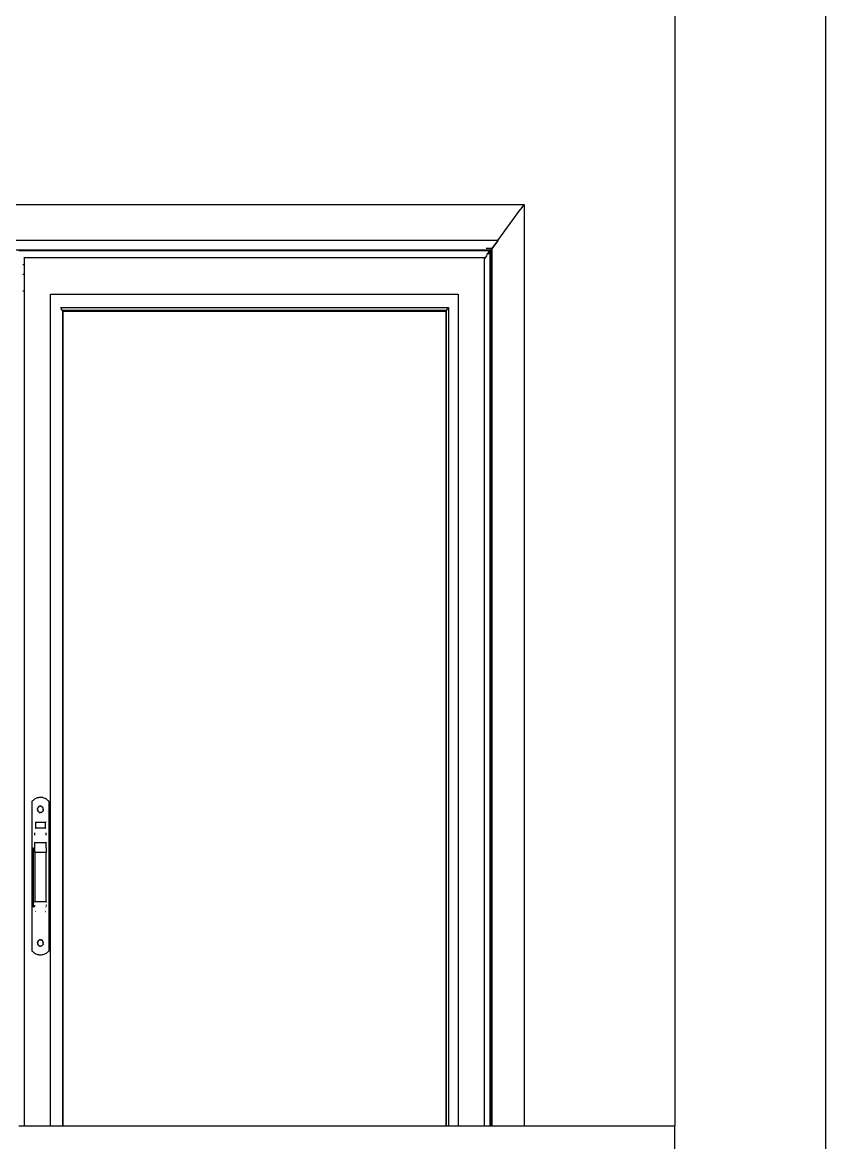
# Model space of a CAD drawing. Header units: inches. Extents: x 5914 to 162157, y -20538 to 282354.
# Drawn here: x 154539.9 to 154585.8, y -20133.2 to -20069.2 of the extents above; entities that cross this region are included whole.
import ezdxf

# ---------------------------------------------------------------- set-up
doc = ezdxf.new("R2010")
doc.units = ezdxf.units.IN
doc.header["$MEASUREMENT"] = 0
doc.layers.add('ELE1 RA', color=1, linetype='Continuous', lineweight=30)
doc.layers.add('HATCH RA', color=8, linetype='Continuous', lineweight=5)

# ---------------------------------------------------------------- blocks, each defined once
blk = doc.blocks.new('TDG')
at = {"layer": 'ELE1 RA'}
for p, q in [((159202.783, -15524.96), (159202.783, -15839.96)), ((159193.783, -15744.96), (159193.783, -15817.96)), ((159124.783, -15762.96), (159184.783, -15762.96)), ((159124.798, -15762.96), (159184.757, -15762.96)), ((159183.202, -15765.113), (159184.519, -15763.307)), ((159184.519, -15763.307), (159184.525, -15763.298)), ((159184.525, -15763.298), (159184.544, -15763.273)), ((159184.544, -15763.273), (159184.547, -15763.269)), ((159184.547, -15763.269), (159184.548, -15763.268)), ((159184.548, -15763.268), (159184.55, -15763.265)), ((159184.55, -15763.265), (159184.551, -15763.264)), ((159184.66, -15763.113), (159184.551, -15763.264)), ((159184.66, -15763.113), (159184.668, -15763.103)), ((159184.758, -15762.979), (159184.668, -15763.103)), ((159184.757, -15762.96), (159184.771, -15762.962)), ((159184.759, -15762.977), (159184.758, -15762.979)), ((159184.759, -15762.977), (159184.764, -15762.971)), ((159184.764, -15762.971), (159184.767, -15762.967)), ((159184.77, -15762.963), (159184.767, -15762.967)), ((159184.767, -15762.967), (159184.767, -15762.967)), ((159184.77, -15762.963), (159184.771, -15762.962)), ((159184.771, -15762.962), (159184.772, -15762.96)), ((159184.772, -15762.96), (159184.783, -15762.96)), ((159184.783, -15762.96), (159184.783, -15817.96)), ((159184.783, -15762.96), (159184.783, -15817.96)), ((159183.196, -15765.102), (159126.374, -15765.102)), ((159183.206, -15765.125), (159182.859, -15765.601)), ((159183.028, -15765.351), (159183, -15765.389)), ((159183.033, -15765.344), (159183.028, -15765.351)), ((159183.041, -15765.333), (159183.033, -15765.344)), ((159183.064, -15765.302), (159183.041, -15765.333)), ((159183.069, -15765.295), (159183.064, -15765.302)), ((159183.069, -15765.295), (159183.07, -15765.293)), ((159183.07, -15765.293), (159183.071, -15765.292)), ((159183.071, -15765.292), (159183.072, -15765.291)), ((159183.072, -15765.291), (159183.073, -15765.29)), ((159183.075, -15765.287), (159183.073, -15765.29)), ((159183.075, -15765.268), (159183.087, -15765.265)), ((159183.075, -15765.287), (159183.077, -15765.284)), ((159183.077, -15765.284), (159183.08, -15765.28)), ((159183.08, -15765.28), (159183.081, -15765.279)), ((159183.081, -15765.279), (159183.082, -15765.277)), ((159183.082, -15765.277), (159183.093, -15765.263)), ((159183.088, -15765.264), (159183.087, -15765.265)), ((159183.093, -15765.263), (159183.09, -15765.271)), ((159183.09, -15765.273), (159183.09, -15765.271)), ((159183.095, -15765.26), (159183.093, -15765.261)), ((159183.093, -15765.261), (159183.093, -15765.263)), ((159183.097, -15765.257), (159183.095, -15765.258)), ((159183.095, -15765.258), (159183.095, -15765.26)), ((159183.111, -15765.238), (159183.097, -15765.257)), ((159183.111, -15765.238), (159183.12, -15765.225)), ((159183.121, -15765.223), (159183.12, -15765.225)), ((159183.123, -15765.221), (159183.121, -15765.223)), ((159183.127, -15765.216), (159183.123, -15765.221)), ((159183.127, -15765.216), (159183.137, -15765.202)), ((159183.138, -15765.2), (159183.137, -15765.202)), ((159183.137, -15765.201), (159183.137, -15765.202)), ((159183.182, -15765.141), (159183.138, -15765.2)), ((159183.19, -15765.129), (159183.182, -15765.141)), ((159183.19, -15765.129), (159183.193, -15765.125)), ((159183.193, -15765.125), (159183.196, -15765.121)), ((159183.196, -15765.102), (159183.204, -15765.105)), ((159183.198, -15765.117), (159183.196, -15765.121)), ((159183.198, -15765.117), (159183.201, -15765.114)), ((159183.201, -15765.114), (159183.202, -15765.113)), ((159183.202, -15765.113), (159183.204, -15765.105)), ((159183.207, -15765.11), (159183.202, -15765.113)), ((159183.209, -15765.121), (159183.206, -15765.125)), ((159183.207, -15765.11), (159183.209, -15765.121)), ((159126.781, -15765.66), (159182.789, -15765.66)), ((159154.58, -15765.678), (159154.99, -15765.678)), ((159182.741, -15765.717), (159154.609, -15765.717)), ((159154.99, -15765.678), (159154.971, -15765.704)), ((159154.99, -15765.678), (159154.99, -15765.704)), ((159154.99, -15765.678), (159182.77, -15765.678)), ((159182.558, -15765.996), (159182.424, -15766.179)), ((159182.844, -15765.583), (159182.512, -15765.583)), ((159182.558, -15765.968), (159182.741, -15765.717)), ((159182.646, -15765.875), (159182.608, -15765.927)), ((159182.647, -15765.873), (159182.646, -15765.875)), ((159182.717, -15765.778), (159182.647, -15765.873)), ((159182.741, -15765.745), (159182.717, -15765.778)), ((159182.77, -15765.678), (159182.741, -15765.717)), ((159182.769, -15765.706), (159182.741, -15765.745)), ((159182.741, -15765.717), (159182.741, -15765.745)), ((159182.741, -15765.745), (159182.741, -15817.96)), ((159182.77, -15765.678), (159182.769, -15765.706)), ((159182.769, -15765.706), (159182.772, -15765.703)), ((159182.769, -15765.706), (159182.77, -15817.96)), ((159182.775, -15765.697), (159182.772, -15765.703)), ((159182.775, -15765.697), (159182.778, -15765.694)), ((159182.778, -15765.694), (159182.783, -15765.687)), ((159182.784, -15765.686), (159182.783, -15765.687)), ((159182.785, -15765.685), (159182.784, -15765.686)), ((159182.786, -15765.683), (159182.785, -15765.685)), ((159182.786, -15765.683), (159182.788, -15765.681)), ((159182.788, -15765.681), (159182.8, -15765.664)), ((159182.789, -15765.66), (159182.801, -15765.657)), ((159182.8, -15765.664), (159182.81, -15765.65)), ((159182.801, -15765.657), (159182.81, -15765.65)), ((159182.804, -15765.663), (159182.802, -15765.679)), ((159182.805, -15765.675), (159182.802, -15765.679)), ((159182.804, -15765.663), (159182.81, -15765.65)), ((159182.814, -15765.663), (159182.805, -15765.675)), ((159182.81, -15765.65), (159182.811, -15765.649)), ((159182.811, -15765.649), (159182.812, -15765.648)), ((159182.812, -15765.648), (159182.813, -15765.645)), ((159182.815, -15765.644), (159182.813, -15765.645)), ((159182.814, -15765.663), (159182.859, -15765.604)), ((159182.819, -15765.638), (159182.815, -15765.644)), ((159182.822, -15765.634), (159182.819, -15765.638)), ((159182.826, -15765.628), (159182.822, -15765.634)), ((159182.83, -15765.623), (159182.826, -15765.628)), ((159182.833, -15765.619), (159182.83, -15765.623)), ((159182.834, -15765.617), (159182.833, -15765.619)), ((159182.835, -15765.616), (159182.834, -15765.617)), ((159182.836, -15765.614), (159182.835, -15765.616)), ((159182.838, -15765.612), (159182.836, -15765.614)), ((159182.839, -15765.61), (159182.838, -15765.612)), ((159182.84, -15765.608), (159182.839, -15765.61)), ((159182.846, -15765.601), (159182.84, -15765.608)), ((159182.844, -15765.583), (159182.857, -15765.58)), ((159182.849, -15765.597), (159182.846, -15765.601)), ((159182.856, -15765.587), (159182.849, -15765.597)), ((159182.858, -15765.585), (159182.856, -15765.587)), ((159182.857, -15765.58), (159182.865, -15765.575)), ((159182.865, -15765.575), (159182.858, -15765.585)), ((159182.859, -15765.601), (159182.861, -15765.585)), ((159182.859, -15765.604), (159182.859, -15765.601)), ((159182.859, -15765.604), (159182.859, -15817.96)), ((159182.861, -15765.585), (159182.865, -15765.575)), ((159182.865, -15765.574), (159182.867, -15765.572)), ((159182.865, -15765.575), (159182.865, -15765.574)), ((159182.868, -15765.57), (159182.867, -15765.572)), ((159182.87, -15765.568), (159182.868, -15765.57)), ((159182.871, -15765.566), (159182.87, -15765.568)), ((159182.872, -15765.565), (159182.871, -15765.566)), ((159182.872, -15765.565), (159182.873, -15765.564)), ((159182.873, -15765.564), (159182.874, -15765.563)), ((159182.874, -15765.563), (159182.875, -15765.56)), ((159182.875, -15765.56), (159182.877, -15765.558)), ((159182.877, -15765.558), (159182.878, -15765.556)), ((159182.878, -15765.556), (159182.88, -15765.555)), ((159182.88, -15765.555), (159182.881, -15765.552)), ((159182.881, -15765.552), (159182.885, -15765.547)), ((159182.885, -15765.547), (159182.887, -15765.545)), ((159182.889, -15765.542), (159182.887, -15765.545)), ((159182.889, -15765.542), (159182.895, -15765.533)), ((159182.896, -15765.532), (159182.895, -15765.533)), ((159182.898, -15765.53), (159182.896, -15765.532)), ((159182.899, -15765.529), (159182.898, -15765.53)), ((159182.9, -15765.527), (159182.899, -15765.529)), ((159182.9, -15765.527), (159182.902, -15765.525)), ((159182.902, -15765.525), (159182.903, -15765.523)), ((159182.903, -15765.523), (159182.904, -15765.521)), ((159182.904, -15765.521), (159182.905, -15765.52)), ((159182.905, -15765.52), (159182.906, -15765.518)), ((159182.906, -15765.518), (159182.908, -15765.516)), ((159182.908, -15765.516), (159182.909, -15765.514)), ((159182.942, -15765.47), (159182.909, -15765.514)), ((159182.942, -15765.47), (159182.943, -15765.468)), ((159182.943, -15765.468), (159182.946, -15765.464)), ((159182.946, -15765.464), (159182.947, -15765.462)), ((159182.947, -15765.462), (159182.949, -15765.459)), ((159182.949, -15765.459), (159182.958, -15765.447)), ((159182.958, -15765.447), (159182.966, -15765.436)), ((159182.966, -15765.436), (159182.967, -15765.435)), ((159182.967, -15765.435), (159182.969, -15765.432)), ((159182.969, -15765.432), (159182.97, -15765.431)), ((159182.97, -15765.431), (159182.981, -15765.415)), ((159182.981, -15765.415), (159182.982, -15765.414)), ((159182.982, -15765.414), (159182.983, -15765.412)), ((159182.983, -15765.412), (159182.984, -15765.411)), ((159182.984, -15765.411), (159182.986, -15765.408)), ((159182.988, -15765.406), (159182.986, -15765.408)), ((159182.988, -15765.406), (159182.994, -15765.398)), ((159182.995, -15765.397), (159182.994, -15765.398)), ((159183, -15765.389), (159182.995, -15765.397)), ((159154.925, -15766.561), (159154.849, -15766.561)), ((159154.925, -15766.151), (159154.901, -15766.118)), ((159182.424, -15766.151), (159154.925, -15766.151)), ((159154.925, -15766.151), (159154.925, -15766.561)), ((159154.925, -15766.561), (159154.925, -15767.119)), ((159182.448, -15766.118), (159182.424, -15766.151)), ((159182.424, -15766.179), (159182.424, -15766.151)), ((159182.424, -15817.96), (159182.424, -15766.179)), ((159154.849, -15767.119), (159154.925, -15767.119)), ((159154.925, -15767.119), (159154.925, -15768.141)), ((159154.925, -15768.141), (159154.849, -15768.141)), ((159154.925, -15768.141), (159154.925, -15817.96)), ((159156.495, -15817.96), (159156.495, -15768.303)), ((159156.502, -15768.313), (159180.848, -15768.313)), ((159156.502, -15817.96), (159156.502, -15768.313)), ((159180.848, -15768.313), (159180.848, -15817.96)), ((159180.855, -15817.96), (159180.855, -15768.303)), ((159157.087, -15769.116), (159180.262, -15769.116)), ((159157.207, -15769.279), (159157.131, -15769.175)), ((159157.207, -15769.279), (159157.207, -15817.96)), ((159180.143, -15769.279), (159157.207, -15769.279)), ((159157.235, -15769.319), (159157.207, -15769.279)), ((159157.235, -15769.319), (159180.114, -15769.319)), ((159157.235, -15769.319), (159157.235, -15817.96)), ((159180.143, -15769.279), (159180.114, -15769.319)), ((159180.114, -15769.319), (159180.114, -15817.96)), ((159180.143, -15769.279), (159180.219, -15769.175)), ((159180.143, -15817.96), (159180.143, -15769.279)), ((159180.262, -15769.116), (159180.262, -15817.96)), ((159155.404, -15798.587), (159155.44, -15798.546)), ((159155.404, -15807.524), (159155.404, -15798.587)), ((159155.44, -15798.546), (159155.479, -15798.509)), ((159155.479, -15798.509), (159155.519, -15798.476)), ((159155.519, -15798.476), (159155.562, -15798.446)), ((159155.562, -15798.446), (159155.606, -15798.42)), ((159155.606, -15798.42), (159155.652, -15798.397)), ((159155.699, -15798.379), (159155.652, -15798.397)), ((159155.699, -15798.379), (159155.747, -15798.364)), ((159155.747, -15798.364), (159155.797, -15798.354)), ((159155.797, -15798.354), (159155.847, -15798.347)), ((159155.847, -15798.347), (159155.898, -15798.345)), ((159155.898, -15798.345), (159155.948, -15798.347)), ((159155.999, -15798.354), (159155.948, -15798.347)), ((159156.048, -15798.364), (159155.999, -15798.354)), ((159156.048, -15798.364), (159156.096, -15798.379)), ((159156.096, -15798.379), (159156.143, -15798.397)), ((159156.143, -15798.397), (159156.189, -15798.42)), ((159156.234, -15798.446), (159156.189, -15798.42)), ((159156.234, -15798.446), (159156.276, -15798.476)), ((159156.317, -15798.509), (159156.276, -15798.476)), ((159156.317, -15798.509), (159156.355, -15798.546)), ((159156.391, -15798.587), (159156.355, -15798.546)), ((159156.391, -15798.587), (159156.391, -15807.524)), ((159155.727, -15799.051), (159155.726, -15799.058)), ((159155.726, -15799.061), (159155.726, -15799.058)), ((159155.726, -15799.065), (159155.726, -15799.061)), ((159155.726, -15799.068), (159155.726, -15799.065)), ((159155.726, -15799.068), (159155.726, -15799.07)), ((159155.726, -15799.07), (159155.726, -15799.071)), ((159155.726, -15799.075), (159155.726, -15799.071)), ((159155.726, -15799.078), (159155.726, -15799.075)), ((159155.726, -15799.082), (159155.726, -15799.078)), ((159155.727, -15799.085), (159155.726, -15799.082)), ((159155.728, -15799.044), (159155.727, -15799.048)), ((159155.727, -15799.048), (159155.727, -15799.051)), ((159155.727, -15799.085), (159155.727, -15799.088)), ((159155.727, -15799.092), (159155.727, -15799.088)), ((159155.728, -15799.095), (159155.727, -15799.092)), ((159155.728, -15799.041), (159155.729, -15799.038)), ((159155.728, -15799.044), (159155.728, -15799.041)), ((159155.728, -15799.095), (159155.728, -15799.098)), ((159155.728, -15799.098), (159155.729, -15799.102)), ((159155.729, -15799.034), (159155.73, -15799.028)), ((159155.729, -15799.034), (159155.729, -15799.038)), ((159155.729, -15799.102), (159155.729, -15799.105)), ((159155.729, -15799.105), (159155.73, -15799.109)), ((159155.73, -15799.028), (159155.731, -15799.024)), ((159155.73, -15799.112), (159155.73, -15799.109)), ((159155.732, -15799.119), (159155.73, -15799.112)), ((159155.731, -15799.024), (159155.732, -15799.021)), ((159155.733, -15799.014), (159155.732, -15799.018)), ((159155.732, -15799.018), (159155.732, -15799.021)), ((159155.732, -15799.119), (159155.732, -15799.121)), ((159155.732, -15799.121), (159155.733, -15799.125)), ((159155.733, -15799.014), (159155.734, -15799.011)), ((159155.733, -15799.125), (159155.734, -15799.129)), ((159155.734, -15799.011), (159155.735, -15799.009)), ((159155.735, -15799.132), (159155.734, -15799.129)), ((159155.735, -15799.009), (159155.74, -15798.993)), ((159155.737, -15799.136), (159155.735, -15799.132)), ((159155.738, -15799.139), (159155.737, -15799.136)), ((159155.739, -15799.142), (159155.738, -15799.139)), ((159155.739, -15799.142), (159155.74, -15799.145)), ((159155.74, -15798.993), (159155.742, -15798.989)), ((159155.741, -15799.148), (159155.74, -15799.145)), ((159155.742, -15799.15), (159155.741, -15799.148)), ((159155.742, -15798.988), (159155.743, -15798.986)), ((159155.742, -15798.989), (159155.742, -15798.988)), ((159155.743, -15799.152), (159155.742, -15799.15)), ((159155.742, -15799.15), (159155.742, -15799.151)), ((159155.743, -15799.152), (159155.742, -15799.151)), ((159155.743, -15798.986), (159155.744, -15798.983)), ((159155.743, -15799.152), (159155.744, -15799.154)), ((159155.746, -15798.98), (159155.744, -15798.983)), ((159155.745, -15799.157), (159155.744, -15799.154)), ((159155.746, -15799.159), (159155.745, -15799.157)), ((159155.748, -15798.974), (159155.746, -15798.98)), ((159155.747, -15799.161), (159155.746, -15799.159)), ((159155.749, -15799.165), (159155.747, -15799.161)), ((159155.752, -15798.969), (159155.748, -15798.974)), ((159155.749, -15799.165), (159155.75, -15799.167)), ((159155.751, -15799.169), (159155.75, -15799.167)), ((159155.752, -15799.172), (159155.751, -15799.169)), ((159155.754, -15798.964), (159155.752, -15798.969)), ((159155.752, -15799.172), (159155.754, -15799.175)), ((159155.755, -15798.963), (159155.754, -15798.964)), ((159155.755, -15799.177), (159155.754, -15799.175)), ((159155.756, -15798.96), (159155.755, -15798.963)), ((159155.757, -15799.18), (159155.755, -15799.177)), ((159155.758, -15798.957), (159155.756, -15798.96)), ((159155.757, -15799.18), (159155.759, -15799.183)), ((159155.758, -15798.957), (159155.76, -15798.954)), ((159155.761, -15799.186), (159155.759, -15799.183)), ((159155.76, -15798.954), (159155.764, -15798.949)), ((159155.763, -15799.189), (159155.761, -15799.186)), ((159155.763, -15799.189), (159155.765, -15799.191)), ((159155.766, -15798.946), (159155.764, -15798.949)), ((159155.765, -15799.191), (159155.767, -15799.194)), ((159155.766, -15798.946), (159155.768, -15798.944)), ((159155.768, -15799.196), (159155.767, -15799.194)), ((159155.77, -15798.941), (159155.768, -15798.943)), ((159155.768, -15798.943), (159155.768, -15798.944)), ((159155.77, -15799.198), (159155.768, -15799.196)), ((159155.785, -15798.924), (159155.77, -15798.941)), ((159155.771, -15799.199), (159155.77, -15799.198)), ((159155.771, -15799.199), (159155.775, -15799.204)), ((159155.775, -15799.204), (159155.777, -15799.207)), ((159155.777, -15799.207), (159155.779, -15799.209)), ((159155.781, -15799.212), (159155.779, -15799.209)), ((159155.783, -15799.214), (159155.781, -15799.212)), ((159155.785, -15799.216), (159155.783, -15799.214)), ((159155.787, -15798.922), (159155.785, -15798.924)), ((159155.786, -15799.216), (159155.785, -15799.216)), ((159155.786, -15799.216), (159155.793, -15799.223)), ((159155.79, -15798.92), (159155.787, -15798.922)), ((159155.794, -15798.915), (159155.79, -15798.92)), ((159155.798, -15799.227), (159155.793, -15799.223)), ((159155.794, -15798.915), (159155.797, -15798.913)), ((159155.797, -15798.913), (159155.802, -15798.909)), ((159155.8, -15799.229), (159155.798, -15799.227)), ((159155.8, -15799.229), (159155.801, -15799.229)), ((159155.801, -15799.229), (159155.804, -15799.232)), ((159155.802, -15798.909), (159155.804, -15798.908)), ((159155.807, -15798.906), (159155.804, -15798.908)), ((159155.804, -15799.232), (159155.805, -15799.232)), ((159155.811, -15799.236), (159155.805, -15799.232)), ((159155.807, -15798.906), (159155.809, -15798.904)), ((159155.809, -15798.904), (159155.811, -15798.903)), ((159155.809, -15798.904), (159155.81, -15798.904)), ((159155.81, -15798.904), (159155.811, -15798.903)), ((159155.813, -15798.902), (159155.811, -15798.903)), ((159155.816, -15799.239), (159155.811, -15799.236)), ((159155.813, -15798.902), (159155.819, -15798.898)), ((159155.818, -15799.241), (159155.816, -15799.239)), ((159155.821, -15799.242), (159155.818, -15799.241)), ((159155.819, -15798.898), (159155.82, -15798.897)), ((159155.82, -15798.897), (159155.824, -15798.895)), ((159155.825, -15799.245), (159155.821, -15799.242)), ((159155.826, -15798.894), (159155.824, -15798.895)), ((159155.824, -15798.895), (159155.825, -15798.894)), ((159155.826, -15798.894), (159155.825, -15798.894)), ((159155.825, -15799.245), (159155.826, -15799.245)), ((159155.826, -15798.894), (159155.828, -15798.893)), ((159155.828, -15799.246), (159155.826, -15799.245)), ((159155.828, -15798.893), (159155.831, -15798.892)), ((159155.828, -15799.246), (159155.845, -15799.253)), ((159155.831, -15798.892), (159155.833, -15798.891)), ((159155.836, -15798.889), (159155.833, -15798.891)), ((159155.836, -15798.889), (159155.839, -15798.888)), ((159155.842, -15798.887), (159155.839, -15798.888)), ((159155.842, -15798.887), (159155.845, -15798.886)), ((159155.848, -15798.885), (159155.845, -15798.886)), ((159155.845, -15799.253), (159155.846, -15799.254)), ((159155.848, -15799.255), (159155.846, -15799.254)), ((159155.872, -15798.879), (159155.848, -15798.885)), ((159155.852, -15799.256), (159155.848, -15799.255)), ((159155.855, -15799.257), (159155.852, -15799.256)), ((159155.858, -15799.257), (159155.855, -15799.257)), ((159155.858, -15799.257), (159155.863, -15799.259)), ((159155.866, -15799.26), (159155.863, -15799.259)), ((159155.869, -15799.26), (159155.866, -15799.26)), ((159155.869, -15799.26), (159155.872, -15799.261)), ((159155.875, -15798.878), (159155.872, -15798.879)), ((159155.875, -15799.261), (159155.872, -15799.261)), ((159155.875, -15798.878), (159155.881, -15798.877)), ((159155.875, -15799.261), (159155.878, -15799.262)), ((159155.878, -15799.262), (159155.884, -15799.262)), ((159155.881, -15798.877), (159155.884, -15798.877)), ((159155.887, -15798.877), (159155.884, -15798.877)), ((159155.89, -15799.263), (159155.884, -15799.262)), ((159155.89, -15798.877), (159155.887, -15798.877)), ((159155.89, -15798.877), (159155.893, -15798.877)), ((159155.896, -15799.263), (159155.89, -15799.263)), ((159155.896, -15798.877), (159155.893, -15798.877)), ((159155.896, -15798.877), (159155.898, -15798.876)), ((159155.898, -15799.263), (159155.896, -15799.263)), ((159155.898, -15798.876), (159155.899, -15798.877)), ((159155.899, -15799.263), (159155.898, -15799.263)), ((159155.899, -15798.877), (159155.902, -15798.877)), ((159155.899, -15799.263), (159155.905, -15799.263)), ((159155.908, -15798.877), (159155.902, -15798.877)), ((159155.914, -15799.262), (159155.905, -15799.263)), ((159155.911, -15798.877), (159155.908, -15798.877)), ((159155.917, -15798.878), (159155.911, -15798.877)), ((159155.914, -15799.262), (159155.917, -15799.262)), ((159155.917, -15798.878), (159155.923, -15798.879)), ((159155.92, -15799.261), (159155.917, -15799.262)), ((159155.923, -15799.261), (159155.92, -15799.261)), ((159155.923, -15798.879), (159155.929, -15798.88)), ((159155.923, -15799.261), (159155.947, -15799.255)), ((159155.932, -15798.88), (159155.929, -15798.88)), ((159155.932, -15798.88), (159155.935, -15798.881)), ((159155.935, -15798.881), (159155.938, -15798.882)), ((159155.941, -15798.883), (159155.938, -15798.882)), ((159155.944, -15798.884), (159155.941, -15798.883)), ((159155.947, -15798.885), (159155.944, -15798.884)), ((159155.949, -15798.886), (159155.947, -15798.885)), ((159155.947, -15799.255), (159155.95, -15799.253)), ((159155.952, -15798.887), (159155.949, -15798.886)), ((159155.956, -15799.251), (159155.95, -15799.253)), ((159155.952, -15798.887), (159155.955, -15798.888)), ((159155.958, -15798.889), (159155.955, -15798.888)), ((159155.956, -15799.251), (159155.959, -15799.25)), ((159155.963, -15798.891), (159155.958, -15798.889)), ((159155.959, -15799.25), (159155.965, -15799.247)), ((159155.969, -15798.894), (159155.963, -15798.891)), ((159155.965, -15799.247), (159155.969, -15799.245)), ((159155.969, -15798.894), (159155.97, -15798.894)), ((159155.969, -15799.245), (159155.973, -15799.243)), ((159155.97, -15798.894), (159155.972, -15798.895)), ((159155.972, -15798.895), (159155.973, -15798.896)), ((159155.973, -15798.896), (159155.974, -15798.897)), ((159155.991, -15799.232), (159155.973, -15799.243)), ((159155.974, -15798.897), (159155.977, -15798.898)), ((159155.977, -15798.898), (159155.98, -15798.9)), ((159155.98, -15798.9), (159155.982, -15798.902)), ((159155.987, -15798.905), (159155.982, -15798.902)), ((159155.989, -15798.906), (159155.987, -15798.905)), ((159155.99, -15798.907), (159155.989, -15798.906)), ((159155.99, -15798.907), (159155.991, -15798.908)), ((159155.991, -15798.908), (159155.992, -15798.909)), ((159156.01, -15799.216), (159155.991, -15799.232)), ((159155.992, -15798.909), (159155.995, -15798.911)), ((159156, -15798.915), (159155.995, -15798.911)), ((159156, -15798.915), (159156.002, -15798.917)), ((159156.002, -15798.917), (159156.007, -15798.921)), ((159156.007, -15798.921), (159156.009, -15798.923)), ((159156.009, -15798.923), (159156.01, -15798.924)), ((159156.01, -15798.924), (159156.012, -15798.925)), ((159156.011, -15799.214), (159156.01, -15799.216)), ((159156.013, -15799.213), (159156.011, -15799.214)), ((159156.012, -15798.925), (159156.014, -15798.928)), ((159156.013, -15799.213), (159156.015, -15799.21)), ((159156.014, -15798.928), (159156.016, -15798.93)), ((159156.017, -15799.208), (159156.015, -15799.21)), ((159156.016, -15798.93), (159156.018, -15798.932)), ((159156.022, -15799.203), (159156.017, -15799.208)), ((159156.018, -15798.932), (159156.02, -15798.935)), ((159156.02, -15798.935), (159156.027, -15798.943)), ((159156.022, -15799.203), (159156.026, -15799.198)), ((159156.026, -15799.198), (159156.027, -15799.196)), ((159156.029, -15798.945), (159156.027, -15798.943)), ((159156.027, -15799.196), (159156.028, -15799.196)), ((159156.032, -15799.19), (159156.028, -15799.196)), ((159156.031, -15798.948), (159156.029, -15798.945)), ((159156.031, -15798.948), (159156.033, -15798.951)), ((159156.032, -15799.19), (159156.033, -15799.188)), ((159156.033, -15798.951), (159156.035, -15798.953)), ((159156.033, -15799.188), (159156.035, -15799.185)), ((159156.035, -15798.953), (159156.038, -15798.959)), ((159156.035, -15799.185), (159156.037, -15799.182)), ((159156.039, -15799.179), (159156.037, -15799.182)), ((159156.04, -15798.962), (159156.038, -15798.959)), ((159156.041, -15799.176), (159156.039, -15799.179)), ((159156.04, -15798.962), (159156.042, -15798.964)), ((159156.042, -15799.175), (159156.041, -15799.176)), ((159156.043, -15798.967), (159156.042, -15798.964)), ((159156.042, -15799.175), (159156.052, -15799.154)), ((159156.043, -15798.967), (159156.044, -15798.97)), ((159156.043, -15798.967), (159156.043, -15798.967)), ((159156.044, -15798.97), (159156.046, -15798.972)), ((159156.047, -15798.974), (159156.046, -15798.972)), ((159156.047, -15798.974), (159156.048, -15798.977)), ((159156.048, -15798.977), (159156.049, -15798.978)), ((159156.049, -15798.978), (159156.05, -15798.981)), ((159156.053, -15798.987), (159156.05, -15798.981)), ((159156.052, -15799.153), (159156.053, -15799.151)), ((159156.052, -15799.154), (159156.052, -15799.153)), ((159156.053, -15798.988), (159156.053, -15798.987)), ((159156.062, -15799.014), (159156.053, -15798.988)), ((159156.053, -15799.151), (159156.054, -15799.15)), ((159156.062, -15799.125), (159156.054, -15799.149)), ((159156.054, -15799.149), (159156.054, -15799.15)), ((159156.067, -15799.041), (159156.062, -15799.014)), ((159156.062, -15799.125), (159156.067, -15799.098)), ((159156.069, -15799.07), (159156.067, -15799.041)), ((159156.068, -15799.095), (159156.067, -15799.096)), ((159156.067, -15799.096), (159156.067, -15799.098)), ((159156.069, -15799.085), (159156.068, -15799.088)), ((159156.068, -15799.088), (159156.068, -15799.092)), ((159156.068, -15799.095), (159156.068, -15799.092)), ((159156.069, -15799.071), (159156.069, -15799.07)), ((159156.069, -15799.071), (159156.069, -15799.075)), ((159156.069, -15799.075), (159156.069, -15799.078)), ((159156.069, -15799.082), (159156.069, -15799.078)), ((159156.069, -15799.085), (159156.069, -15799.082)), ((159155.576, -15799.818), (159155.597, -15799.843)), ((159155.597, -15799.843), (159155.597, -15800.181)), ((159156.198, -15799.843), (159155.597, -15799.843)), ((159156.219, -15799.818), (159156.198, -15799.843)), ((159156.198, -15800.181), (159156.198, -15799.843)), ((159155.554, -15800.616), (159155.554, -15800.471)), ((159155.562, -15800.471), (159155.554, -15800.471)), ((159155.597, -15800.181), (159155.576, -15800.205)), ((159156.198, -15800.181), (159155.597, -15800.181)), ((159156.219, -15800.205), (159156.198, -15800.181)), ((159156.241, -15800.471), (159156.233, -15800.471)), ((159156.241, -15800.616), (159156.241, -15800.471)), ((159155.476, -15804.911), (159155.476, -15801.358)), ((159155.476, -15801.358), (159155.554, -15801.358)), ((159155.533, -15801.026), (159155.554, -15801.05)), ((159155.554, -15801.05), (159156.241, -15801.05)), ((159155.554, -15801.358), (159155.554, -15801.05)), ((159155.554, -15801.63), (159155.554, -15801.358)), ((159156.241, -15801.05), (159156.262, -15801.026)), ((159156.241, -15801.358), (159156.241, -15801.05)), ((159156.241, -15801.358), (159156.262, -15801.358)), ((159156.241, -15801.358), (159156.241, -15801.63)), ((159155.554, -15801.63), (159156.241, -15801.63)), ((159155.554, -15801.63), (159155.554, -15804.577)), ((159156.241, -15804.577), (159156.241, -15801.63)), ((159155.554, -15804.577), (159155.533, -15804.601)), ((159155.554, -15804.577), (159156.241, -15804.577)), ((159155.554, -15804.601), (159155.554, -15804.577)), ((159155.554, -15804.812), (159155.554, -15804.781)), ((159156.241, -15804.577), (159156.262, -15804.601)), ((159156.241, -15804.577), (159156.241, -15804.601)), ((159156.241, -15804.743), (159156.241, -15804.755)), ((159156.241, -15804.767), (159156.241, -15804.781)), ((159156.241, -15804.797), (159156.241, -15804.812)), ((159155.522, -15804.911), (159155.476, -15804.911)), ((159155.554, -15804.857), (159155.554, -15804.828)), ((159155.562, -15804.911), (159155.559, -15804.911)), ((159155.57, -15804.911), (159155.564, -15804.911)), ((159155.586, -15805.157), (159155.58, -15805.157)), ((159155.599, -15805.157), (159155.589, -15805.157)), ((159156.178, -15805.157), (159156.185, -15805.157)), ((159156.191, -15805.157), (159156.196, -15805.157)), ((159156.201, -15805.157), (159156.206, -15805.157)), ((159156.21, -15805.157), (159156.213, -15805.157)), ((159156.219, -15804.911), (159156.216, -15804.911)), ((159156.225, -15804.911), (159156.222, -15804.911)), ((159156.231, -15804.911), (159156.228, -15804.911)), ((159156.235, -15804.911), (159156.233, -15804.911)), ((159156.241, -15804.828), (159156.241, -15804.843)), ((159155.726, -15807.036), (159155.727, -15807.029)), ((159155.726, -15807.036), (159155.726, -15807.039)), ((159155.726, -15807.039), (159155.726, -15807.041)), ((159155.726, -15807.041), (159155.728, -15807.07)), ((159155.727, -15807.019), (159155.728, -15807.012)), ((159155.727, -15807.022), (159155.727, -15807.019)), ((159155.727, -15807.022), (159155.727, -15807.029)), ((159155.729, -15807.009), (159155.728, -15807.012)), ((159155.728, -15807.07), (159155.729, -15807.076)), ((159155.729, -15807.009), (159155.73, -15807.002)), ((159155.729, -15807.079), (159155.729, -15807.076)), ((159155.73, -15807.083), (159155.729, -15807.079)), ((159155.73, -15807.002), (159155.731, -15806.999)), ((159155.73, -15807.083), (159155.731, -15807.089)), ((159155.731, -15806.995), (159155.732, -15806.992)), ((159155.731, -15806.999), (159155.731, -15806.995)), ((159155.731, -15807.089), (159155.733, -15807.096)), ((159155.732, -15806.992), (159155.733, -15806.989)), ((159155.735, -15806.982), (159155.733, -15806.985)), ((159155.733, -15806.985), (159155.733, -15806.989)), ((159155.733, -15807.096), (159155.733, -15807.097)), ((159155.734, -15807.099), (159155.733, -15807.097)), ((159155.734, -15807.099), (159155.735, -15807.105)), ((159155.736, -15806.979), (159155.735, -15806.982)), ((159155.736, -15807.109), (159155.735, -15807.105)), ((159155.736, -15806.979), (159155.738, -15806.972)), ((159155.736, -15807.109), (159155.737, -15807.112)), ((159155.737, -15807.112), (159155.739, -15807.115)), ((159155.738, -15806.972), (159155.739, -15806.969)), ((159155.739, -15806.969), (159155.741, -15806.963)), ((159155.74, -15807.118), (159155.739, -15807.115)), ((159155.741, -15807.121), (159155.74, -15807.118)), ((159155.742, -15806.96), (159155.741, -15806.963)), ((159155.742, -15807.123), (159155.741, -15807.121)), ((159155.744, -15806.957), (159155.742, -15806.96)), ((159155.742, -15807.124), (159155.742, -15807.123)), ((159155.743, -15807.127), (159155.742, -15807.124)), ((159155.743, -15807.127), (159155.745, -15807.13)), ((159155.748, -15806.947), (159155.744, -15806.957)), ((159155.745, -15807.13), (159155.746, -15807.133)), ((159155.746, -15807.133), (159155.749, -15807.139)), ((159155.752, -15806.941), (159155.748, -15806.947)), ((159155.751, -15807.142), (159155.749, -15807.139)), ((159155.751, -15807.142), (159155.752, -15807.145)), ((159155.753, -15806.938), (159155.752, -15806.941)), ((159155.752, -15807.145), (159155.754, -15807.146)), ((159155.755, -15806.936), (159155.753, -15806.938)), ((159155.754, -15807.146), (159155.756, -15807.151)), ((159155.755, -15806.936), (159155.756, -15806.933)), ((159155.756, -15806.933), (159155.757, -15806.931)), ((159155.756, -15807.151), (159155.757, -15807.154)), ((159155.759, -15806.929), (159155.757, -15806.931)), ((159155.759, -15807.157), (159155.757, -15807.154)), ((159155.759, -15806.929), (159155.76, -15806.927)), ((159155.761, -15807.159), (159155.759, -15807.157)), ((159155.76, -15806.927), (159155.761, -15806.925)), ((159155.761, -15806.925), (159155.763, -15806.924)), ((159155.763, -15807.162), (159155.761, -15807.159)), ((159155.764, -15806.922), (159155.763, -15806.924)), ((159155.763, -15807.162), (159155.765, -15807.165)), ((159155.765, -15806.92), (159155.764, -15806.922)), ((159155.767, -15806.918), (159155.765, -15806.92)), ((159155.767, -15807.168), (159155.765, -15807.165)), ((159155.767, -15806.918), (159155.768, -15806.916)), ((159155.768, -15807.168), (159155.767, -15807.168)), ((159155.768, -15806.916), (159155.77, -15806.914)), ((159155.77, -15806.914), (159155.768, -15806.914)), ((159155.768, -15806.916), (159155.768, -15806.914)), ((159155.768, -15807.168), (159155.769, -15807.17)), ((159155.769, -15807.17), (159155.771, -15807.173)), ((159155.77, -15806.914), (159155.771, -15806.912)), ((159155.773, -15806.91), (159155.771, -15806.912)), ((159155.775, -15807.178), (159155.771, -15807.173)), ((159155.775, -15806.907), (159155.773, -15806.91)), ((159155.775, -15806.907), (159155.777, -15806.905)), ((159155.777, -15807.18), (159155.775, -15807.178)), ((159155.777, -15806.905), (159155.78, -15806.902)), ((159155.777, -15807.18), (159155.782, -15807.185)), ((159155.78, -15806.902), (159155.782, -15806.9)), ((159155.784, -15806.898), (159155.782, -15806.9)), ((159155.782, -15807.185), (159155.783, -15807.187)), ((159155.785, -15807.187), (159155.783, -15807.187)), ((159155.784, -15806.898), (159155.785, -15806.895)), ((159155.785, -15806.895), (159155.789, -15806.893)), ((159155.787, -15807.19), (159155.785, -15807.187)), ((159155.789, -15807.192), (159155.787, -15807.19)), ((159155.789, -15806.893), (159155.791, -15806.891)), ((159155.789, -15807.192), (159155.79, -15807.193)), ((159155.792, -15807.194), (159155.79, -15807.193)), ((159155.791, -15806.891), (159155.794, -15806.889)), ((159155.794, -15807.196), (159155.792, -15807.194)), ((159155.794, -15806.889), (159155.796, -15806.887)), ((159155.794, -15807.196), (159155.795, -15807.198)), ((159155.795, -15807.198), (159155.797, -15807.199)), ((159155.796, -15806.887), (159155.799, -15806.885)), ((159155.797, -15807.199), (159155.799, -15807.2)), ((159155.804, -15806.881), (159155.799, -15806.885)), ((159155.799, -15807.2), (159155.801, -15807.202)), ((159155.801, -15807.202), (159155.804, -15807.203)), ((159155.806, -15806.879), (159155.804, -15806.879)), ((159155.804, -15806.879), (159155.804, -15806.881)), ((159155.804, -15807.203), (159155.805, -15807.205)), ((159155.805, -15807.205), (159155.81, -15807.209)), ((159155.806, -15806.879), (159155.812, -15806.875)), ((159155.81, -15807.209), (159155.813, -15807.211)), ((159155.812, -15806.875), (159155.814, -15806.874)), ((159155.816, -15807.212), (159155.813, -15807.211)), ((159155.814, -15806.874), (159155.817, -15806.872)), ((159155.821, -15807.216), (159155.816, -15807.212)), ((159155.82, -15806.871), (159155.817, -15806.872)), ((159155.82, -15806.871), (159155.822, -15806.869)), ((159155.825, -15807.217), (159155.821, -15807.216)), ((159155.821, -15807.216), (159155.825, -15807.216)), ((159155.822, -15806.869), (159155.825, -15806.868)), ((159155.828, -15806.866), (159155.825, -15806.866)), ((159155.825, -15806.868), (159155.825, -15806.866)), ((159155.825, -15807.216), (159155.848, -15807.226)), ((159155.831, -15806.865), (159155.828, -15806.866)), ((159155.831, -15806.865), (159155.836, -15806.862)), ((159155.842, -15806.86), (159155.836, -15806.862)), ((159155.842, -15806.86), (159155.845, -15806.859)), ((159155.848, -15806.856), (159155.845, -15806.859)), ((159155.85, -15806.857), (159155.848, -15806.856)), ((159155.848, -15807.226), (159155.853, -15807.229)), ((159155.853, -15807.229), (159155.848, -15807.227)), ((159155.853, -15806.856), (159155.85, -15806.857)), ((159155.859, -15806.854), (159155.853, -15806.856)), ((159155.856, -15807.23), (159155.853, -15807.229)), ((159155.859, -15807.231), (159155.856, -15807.23)), ((159155.859, -15806.854), (159155.862, -15806.854)), ((159155.859, -15807.231), (159155.865, -15807.232)), ((159155.862, -15806.854), (159155.865, -15806.853)), ((159155.868, -15806.852), (159155.865, -15806.853)), ((159155.868, -15807.233), (159155.865, -15807.232)), ((159155.872, -15806.85), (159155.868, -15806.852)), ((159155.871, -15807.233), (159155.868, -15807.233)), ((159155.871, -15807.233), (159155.872, -15807.232)), ((159155.874, -15806.851), (159155.872, -15806.85)), ((159155.872, -15807.232), (159155.874, -15807.234)), ((159155.877, -15806.851), (159155.874, -15806.851)), ((159155.874, -15807.234), (159155.879, -15807.235)), ((159155.88, -15806.851), (159155.877, -15806.851)), ((159155.885, -15807.235), (159155.879, -15807.235)), ((159155.88, -15806.851), (159155.886, -15806.85)), ((159155.885, -15807.235), (159155.888, -15807.235)), ((159155.892, -15806.85), (159155.886, -15806.85)), ((159155.888, -15807.235), (159155.894, -15807.236)), ((159155.895, -15806.849), (159155.892, -15806.85)), ((159155.894, -15807.236), (159155.898, -15807.234)), ((159155.895, -15806.849), (159155.898, -15806.848)), ((159155.895, -15806.849), (159155.898, -15806.849)), ((159155.898, -15806.848), (159155.901, -15806.849)), ((159155.898, -15806.849), (159155.901, -15806.849)), ((159155.898, -15807.234), (159155.9, -15807.236)), ((159155.903, -15807.236), (159155.9, -15807.236)), ((159155.904, -15806.85), (159155.901, -15806.849)), ((159155.906, -15807.235), (159155.903, -15807.236)), ((159155.907, -15806.85), (159155.904, -15806.85)), ((159155.909, -15807.235), (159155.906, -15807.235)), ((159155.907, -15806.85), (159155.91, -15806.85)), ((159155.912, -15807.235), (159155.909, -15807.235)), ((159155.91, -15806.85), (159155.913, -15806.85)), ((159155.915, -15807.235), (159155.912, -15807.235)), ((159155.916, -15806.851), (159155.913, -15806.85)), ((159155.918, -15807.234), (159155.915, -15807.235)), ((159155.919, -15806.851), (159155.916, -15806.851)), ((159155.918, -15807.234), (159155.923, -15807.232)), ((159155.922, -15806.851), (159155.919, -15806.851)), ((159155.922, -15806.851), (159155.923, -15806.85)), ((159155.923, -15806.85), (159155.925, -15806.852)), ((159155.923, -15807.232), (159155.924, -15807.233)), ((159155.924, -15807.233), (159155.927, -15807.233)), ((159155.928, -15806.852), (159155.925, -15806.852)), ((159155.927, -15807.233), (159155.93, -15807.232)), ((159155.936, -15806.854), (159155.928, -15806.852)), ((159155.933, -15807.231), (159155.93, -15807.232)), ((159155.939, -15807.23), (159155.933, -15807.231)), ((159155.939, -15806.855), (159155.936, -15806.854)), ((159155.939, -15806.855), (159155.945, -15806.857)), ((159155.942, -15807.229), (159155.939, -15807.23)), ((159155.945, -15807.228), (159155.942, -15807.229)), ((159155.947, -15806.856), (159155.945, -15806.857)), ((159155.945, -15807.228), (159155.947, -15807.226)), ((159155.947, -15807.227), (159155.945, -15807.228)), ((159155.947, -15806.856), (159155.951, -15806.859)), ((159155.97, -15807.216), (159155.947, -15807.226)), ((159155.951, -15806.859), (159155.957, -15806.861)), ((159155.963, -15806.864), (159155.957, -15806.861)), ((159155.963, -15806.864), (159155.965, -15806.865)), ((159155.965, -15806.865), (159155.968, -15806.867)), ((159155.97, -15806.866), (159155.968, -15806.867)), ((159155.971, -15806.868), (159155.97, -15806.866)), ((159155.97, -15807.216), (159155.973, -15807.216)), ((159155.971, -15806.868), (159155.974, -15806.87)), ((159155.971, -15807.217), (159155.973, -15807.216)), ((159155.973, -15807.216), (159155.976, -15807.215)), ((159155.974, -15806.87), (159155.979, -15806.873)), ((159155.978, -15807.213), (159155.976, -15807.215)), ((159155.984, -15807.21), (159155.978, -15807.213)), ((159155.982, -15806.875), (159155.979, -15806.873)), ((159155.982, -15806.875), (159155.987, -15806.878)), ((159155.986, -15807.208), (159155.984, -15807.21)), ((159155.986, -15807.208), (159155.989, -15807.206)), ((159155.991, -15806.879), (159155.987, -15806.878)), ((159155.989, -15807.206), (159155.991, -15807.203)), ((159155.989, -15807.206), (159155.992, -15807.204)), ((159155.992, -15806.882), (159155.991, -15806.879)), ((159155.991, -15807.203), (159156.01, -15807.187)), ((159155.992, -15806.882), (159155.994, -15806.883)), ((159155.998, -15806.886), (159155.994, -15806.883)), ((159156, -15806.888), (159155.998, -15806.886)), ((159156, -15806.888), (159156.002, -15806.889)), ((159156.002, -15806.889), (159156.005, -15806.892)), ((159156.008, -15806.895), (159156.005, -15806.892)), ((159156.01, -15806.895), (159156.008, -15806.895)), ((159156.012, -15806.898), (159156.01, -15806.895)), ((159156.01, -15807.187), (159156.027, -15807.168)), ((159156.012, -15806.898), (159156.013, -15806.9)), ((159156.013, -15806.9), (159156.016, -15806.902)), ((159156.018, -15806.905), (159156.016, -15806.902)), ((159156.022, -15806.91), (159156.018, -15806.905)), ((159156.026, -15806.915), (159156.022, -15806.91)), ((159156.027, -15806.914), (159156.022, -15806.91)), ((159156.028, -15806.918), (159156.026, -15806.915)), ((159156.028, -15806.918), (159156.027, -15806.914)), ((159156.027, -15807.168), (159156.042, -15807.146)), ((159156.03, -15806.92), (159156.028, -15806.918)), ((159156.032, -15806.923), (159156.03, -15806.92)), ((159156.034, -15806.926), (159156.032, -15806.923)), ((159156.036, -15806.928), (159156.034, -15806.926)), ((159156.036, -15806.928), (159156.038, -15806.931)), ((159156.038, -15806.931), (159156.039, -15806.934)), ((159156.041, -15806.937), (159156.039, -15806.934)), ((159156.042, -15806.936), (159156.039, -15806.934)), ((159156.041, -15806.937), (159156.042, -15806.936)), ((159156.041, -15806.937), (159156.043, -15806.94)), ((159156.044, -15807.144), (159156.042, -15807.146)), ((159156.043, -15806.94), (159156.044, -15806.943)), ((159156.046, -15806.946), (159156.044, -15806.943)), ((159156.045, -15807.141), (159156.044, -15807.144)), ((159156.047, -15807.138), (159156.045, -15807.141)), ((159156.047, -15806.949), (159156.046, -15806.946)), ((159156.047, -15806.949), (159156.049, -15806.952)), ((159156.05, -15807.132), (159156.047, -15807.138)), ((159156.049, -15806.952), (159156.05, -15806.955)), ((159156.052, -15806.958), (159156.05, -15806.955)), ((159156.05, -15807.132), (159156.051, -15807.129)), ((159156.051, -15807.129), (159156.052, -15807.125)), ((159156.053, -15806.96), (159156.052, -15806.958)), ((159156.053, -15807.123), (159156.052, -15807.125)), ((159156.053, -15806.961), (159156.053, -15806.96)), ((159156.054, -15806.964), (159156.053, -15806.961)), ((159156.055, -15807.119), (159156.053, -15807.123)), ((159156.058, -15806.973), (159156.054, -15806.964)), ((159156.055, -15807.119), (159156.056, -15807.116)), ((159156.057, -15807.113), (159156.056, -15807.116)), ((159156.058, -15807.109), (159156.057, -15807.113)), ((159156.058, -15806.973), (159156.059, -15806.977)), ((159156.06, -15807.103), (159156.058, -15807.109)), ((159156.059, -15806.977), (159156.06, -15806.98)), ((159156.061, -15806.983), (159156.06, -15806.98)), ((159156.061, -15807.1), (159156.06, -15807.103)), ((159156.062, -15806.985), (159156.061, -15806.983)), ((159156.062, -15807.097), (159156.061, -15807.1)), ((159156.062, -15806.989), (159156.062, -15806.985)), ((159156.063, -15806.993), (159156.062, -15806.989)), ((159156.062, -15807.097), (159156.063, -15807.093)), ((159156.063, -15806.993), (159156.064, -15806.996)), ((159156.064, -15807.09), (159156.063, -15807.093)), ((159156.065, -15806.999), (159156.064, -15806.996)), ((159156.065, -15807.086), (159156.064, -15807.09)), ((159156.065, -15806.999), (159156.066, -15807.006)), ((159156.065, -15807.083), (159156.066, -15807.08)), ((159156.065, -15807.086), (159156.065, -15807.083)), ((159156.066, -15807.006), (159156.066, -15807.009)), ((159156.066, -15807.009), (159156.067, -15807.012)), ((159156.067, -15807.073), (159156.066, -15807.076)), ((159156.066, -15807.076), (159156.066, -15807.08)), ((159156.067, -15807.016), (159156.067, -15807.012)), ((159156.068, -15807.021), (159156.067, -15807.016)), ((159156.067, -15807.07), (159156.068, -15807.066)), ((159156.067, -15807.07), (159156.067, -15807.073)), ((159156.069, -15807.037), (159156.068, -15807.021)), ((159156.069, -15807.056), (159156.068, -15807.063)), ((159156.068, -15807.066), (159156.068, -15807.063)), ((159156.069, -15807.039), (159156.069, -15807.037)), ((159156.069, -15807.039), (159156.069, -15807.041)), ((159156.069, -15807.041), (159156.069, -15807.043)), ((159156.069, -15807.046), (159156.069, -15807.043)), ((159156.069, -15807.046), (159156.069, -15807.05)), ((159156.069, -15807.05), (159156.069, -15807.056)), ((159155.404, -15807.524), (159155.44, -15807.564)), ((159155.479, -15807.601), (159155.44, -15807.564)), ((159155.479, -15807.601), (159155.519, -15807.635)), ((159155.562, -15807.665), (159155.519, -15807.635)), ((159155.606, -15807.691), (159155.562, -15807.665)), ((159155.652, -15807.713), (159155.606, -15807.691)), ((159155.699, -15807.732), (159155.652, -15807.713)), ((159155.747, -15807.747), (159155.699, -15807.732)), ((159155.797, -15807.757), (159155.747, -15807.747)), ((159155.847, -15807.764), (159155.797, -15807.757)), ((159155.898, -15807.766), (159155.847, -15807.764)), ((159155.948, -15807.764), (159155.898, -15807.766)), ((159155.999, -15807.757), (159155.948, -15807.764)), ((159156.048, -15807.747), (159155.999, -15807.757)), ((159156.096, -15807.732), (159156.048, -15807.747)), ((159156.143, -15807.713), (159156.096, -15807.732)), ((159156.189, -15807.691), (159156.143, -15807.713)), ((159156.234, -15807.665), (159156.189, -15807.691)), ((159156.276, -15807.635), (159156.234, -15807.665)), ((159156.317, -15807.601), (159156.276, -15807.635)), ((159156.355, -15807.564), (159156.317, -15807.601)), ((159156.391, -15807.524), (159156.355, -15807.564)), ((159154.609, -15817.96), (159154.925, -15817.96)), ((159154.925, -15817.96), (159156.495, -15817.96)), ((159156.495, -15817.96), (159156.502, -15817.96)), ((159156.502, -15817.96), (159157.207, -15817.96)), ((159157.207, -15817.96), (159157.235, -15817.96)), ((159157.235, -15817.96), (159180.114, -15817.96)), ((159180.114, -15817.96), (159180.143, -15817.96)), ((159180.143, -15817.96), (159180.262, -15817.96)), ((159180.262, -15817.96), (159180.848, -15817.96)), ((159180.848, -15817.96), (159180.855, -15817.96)), ((159180.855, -15817.96), (159182.424, -15817.96)), ((159182.424, -15817.96), (159182.741, -15817.96)), ((159182.741, -15817.96), (159182.77, -15817.96)), ((159182.77, -15817.96), (159182.859, -15817.96)), ((159182.859, -15817.96), (159184.783, -15817.96)), ((159184.783, -15817.96), (159193.783, -15817.96)), ((159193.783, -15819.96), (159193.783, -15817.96))]:
    blk.add_line(p, q, dxfattribs=at)

msp = doc.modelspace()

# ---------------------------------------------------------------- block references
at = {"layer": 'HATCH RA', "xscale": 0.9568106312292479, "yscale": 0.9568106312292479, "zscale": 0.9568106312292479}
msp.add_blockref('TDG', (2258.922, -4997.452), dxfattribs=at)

doc.saveas('drawing.dxf')
